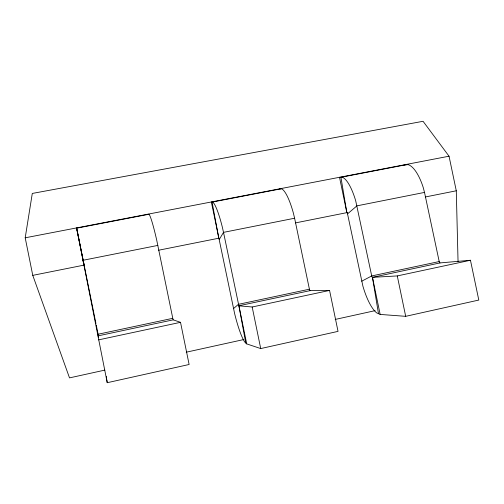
<?xml version="1.0" encoding="UTF-8"?>
<svg xmlns="http://www.w3.org/2000/svg" width="504" height="504" viewBox="0 0 504 504"><rect width="100%" height="100%" fill="white"/><g stroke="black" fill="none" stroke-linecap="round" stroke-linejoin="round"><path stroke-width="0.76" d="M104.838 370.112L69.514 377.88L32.766 275.36L25.2 237.806L32.294 193.442L423.058 121.294L449.039 156.208L456.284 190.789L458.048 261.57M219.246 239.526L223.518 232.363L222.333 227.134A38.506 5.689 78.7 0 0 212.902 202.243L211.333 201.972L234.65 313.696A40.415 6.231 78 0 0 244.711 341.989L246.733 343.904L260.719 348.566L338.033 331.374L329.566 290.424L310.067 290.651L238.852 305.771L223.518 232.363L294.607 218.232L309.412 289.208A1.474 0.347 77.7 0 0 310.067 290.651M148.27 214.219L149.234 214.509A38.965 2.967 78.6 0 1 156.706 240.112L172.935 319.07L173.2 319.845L180.52 322.333L189.12 364.493L107.232 382.706L76.595 227.909L83.973 264.342L76.621 228.186L148.775 214.294M233.503 308.606L238.386 304.34L309.412 289.208M347.527 213.879L356.964 205.84L424.513 192.415L439.204 261.563A1.436 0.548 77.1 0 0 440.049 262.918L470.459 260.259L478.8 300.063L405.689 316.329L380.161 314.427L376.696 312.889A39.388 12.046 77.4 0 1 362.905 286.165L347.527 213.879A1.392 0.41 78.8 0 0 346.853 212.644L339.52 177.295L342.455 177.288A37.567 11.012 78.8 0 1 355.692 200.768L371.719 275.94A1.455 0.447 77.4 0 0 372.462 277.339L380.161 314.427M361.677 281.219L371.719 275.94L439.204 261.563M404.038 164.972L408.114 164.644A37.088 13.608 78.9 0 1 423.202 187.425L424.513 192.415M186.228 352.208L243.816 339.539M335.191 319.442L375.121 310.653M172.765 318.32L97.908 334.272L98.582 336.766M98.217 335.84L98.526 337.365L98.217 335.84L173.2 319.845M378.485 313.677L372.462 277.339L440.049 262.918M98.557 339.879L180.52 322.333M245.757 342.972L238.921 305.827L252.183 306.993L329.566 290.424M372.462 277.339L397.278 275.927L470.459 260.259M157.847 245.41L82.933 260.297L84.395 266.49L84.124 265.104M32.766 275.36L84.477 265.035M158.565 250.236L218.761 238.216L212.083 202.104L280.69 188.893M295.432 222.907L347.766 212.461M425.502 196.938L456.284 190.789M25.2 237.806L449.039 156.208M406.237 164.713L340.924 177.288L346.853 212.644M279.588 188.83L281.894 188.956A38.008 8.555 78.7 0 1 293.378 213.091L294.607 218.232M397.278 275.927L405.689 316.329M252.183 306.993L260.719 348.566M238.921 305.827L246.733 343.904M84.552 267.259L95.943 323.524M96.251 325.061L98.595 336.622M106.357 376.513L106.577 378.063M106.791 379.613L107.232 382.706"/></g></svg>
